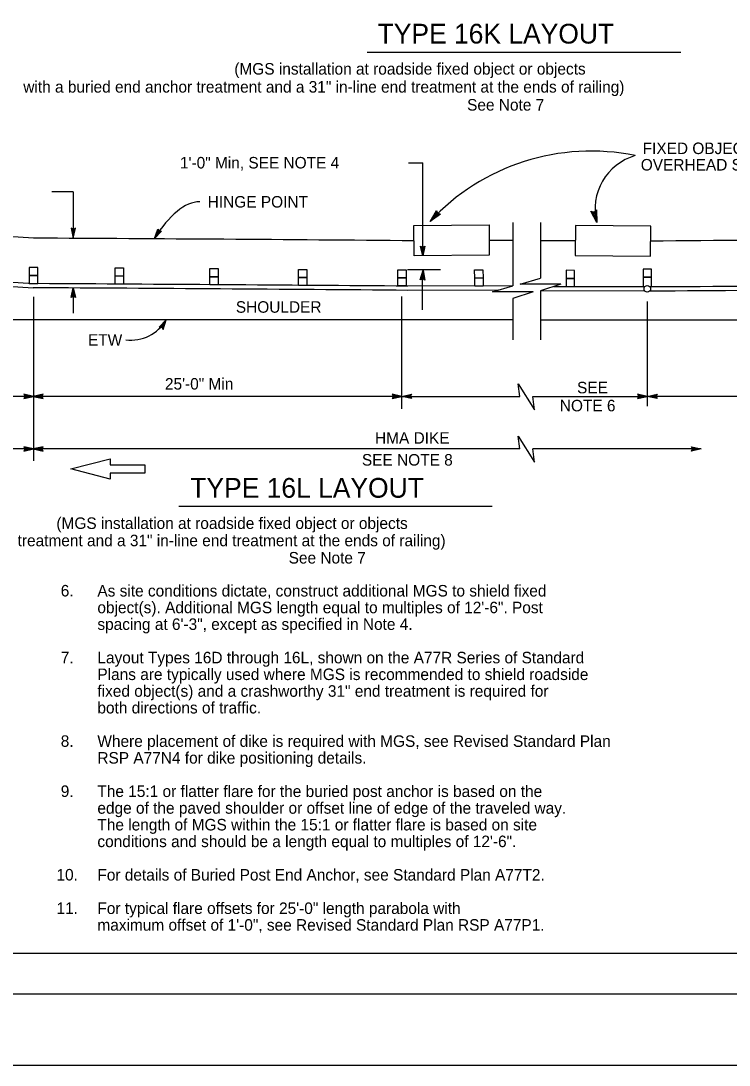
# Model space of a CAD drawing. Extents: x -893 to 867, y -474 to 712.
# Drawn here: x -248 to 182, y -474 to 160 of the extents above; entities that cross this region are included whole.
import ezdxf

# ---------------------------------------------------------------- set-up
doc = ezdxf.new("R2010")
doc.units = 0
for name, color, linetype in [('10 Sheet Format', 7, 'Continuous'), ('56 Stage 3 Anno', 7, 'Continuous'), ('57 Undefined', 7, 'Continuous'), ('60 Nongeo Data', 7, 'Continuous')]:
    doc.layers.add(name, color=color, linetype=linetype)

msp = doc.modelspace()

# ---------------------------------------------------------------- linework, layer by layer
at = {"layer": '10 Sheet Format'}
msp.add_line((-813.45, -406.04), (811.55, -406.04), dxfattribs=at)
for points in [[(-893.45, -474.04), (866.55, -474.04), (866.55, 711.96), (-893.45, 711.96)], [(-863.43, 668.96), (836.57, 668.96), (836.57, -431.04), (-863.43, -431.04)], [(-863.43, 668.96), (836.57, 668.96), (836.57, -431.04), (-863.43, -431.04)]]:
    msp.add_lwpolyline(points, close=True, dxfattribs=at)
at = {"layer": '56 Stage 3 Anno'}
for p, q in [((-12.46, 74.14), (-3.81, 74.14)), ((-3.81, 17.54), (-3.81, 74.14)), ((-216.05, 56.42), (-229.12, 56.42)), ((-216.05, 56.42), (-216.05, 28.32)), ((0.58, 38.51), (4.5, 45.2)), ((1.77, 39.8), (4.63, 44.68)), ((4.5, 45.2), (4.5, 45.2)), ((4.5, 45.2), (5.04, 43.32)), ((101.79, 37.74), (98.3, 44.67)), ((98.3, 44.67), (98.3, 44.67)), ((98.3, 44.67), (100.18, 44.1)), ((101.36, 39.44), (98.82, 44.49)), ((100.18, 44.1), (101.57, 45.49)), ((100.84, 44.72), (100.94, 41.12)), ((101.2, 45.12), (101.37, 39.43)), ((101.57, 45.49), (101.57, 45.49)), ((101.57, 45.49), (101.79, 37.74)), ((6.97, 42.91), (0.58, 38.51)), ((0.58, 38.51), (0.58, 38.51)), ((6.45, 43.02), (1.77, 39.79)), ((2.95, 41.07), (4.8, 44.22)), ((5.92, 43.11), (2.95, 41.07)), ((4.14, 42.34), (4.93, 43.69)), ((5.45, 43.24), (4.14, 42.34)), ((5.04, 43.32), (6.97, 42.91)), ((6.97, 42.91), (6.97, 42.91)), ((100.94, 41.12), (99.3, 44.38)), ((100.51, 42.81), (99.81, 44.21)), ((100.47, 44.4), (100.51, 42.81)), ((-216.05, 33.52), (-217.39, 34.32)), ((-217.39, 34.32), (-217.39, 34.32)), ((-217.39, 34.32), (-216.05, 28.32)), ((-217.04, 34.1), (-216.05, 29.7)), ((-216.68, 33.87), (-216.05, 31.08)), ((-216.33, 33.69), (-216.05, 32.46)), ((-216.05, 28.32), (-214.72, 34.32)), ((-214.72, 34.32), (-216.05, 33.52)), ((-216.05, 29.71), (-215.08, 34.08)), ((-216.05, 31.08), (-215.43, 33.91)), ((-216.05, 32.46), (-215.79, 33.67)), ((-214.72, 34.32), (-214.72, 34.32)), ((-166.65, 28.04), (-164.68, 33.85)), ((-162.39, 32.47), (-166.65, 28.04)), ((-165.94, 29.23), (-164.49, 33.47)), ((-162.81, 32.47), (-165.94, 29.22)), ((-165.22, 30.4), (-164.29, 33.14)), ((-163.24, 32.46), (-165.22, 30.4)), ((-164.68, 33.85), (-164.68, 33.85)), ((-164.68, 33.85), (-163.96, 32.48)), ((-164.5, 31.58), (-164.1, 32.75)), ((-163.63, 32.48), (-164.5, 31.58)), ((-163.96, 32.48), (-162.39, 32.47)), ((-162.39, 32.47), (-162.39, 32.47)), ((101.79, 37.74), (101.79, 37.74)), ((-216.05, 28.32), (-216.05, 28.32)), ((-166.65, 28.04), (-166.65, 28.04)), ((-5.14, 23.54), (-5.14, 23.54)), ((-3.81, 17.54), (-5.14, 23.54)), ((-5.14, 23.54), (-3.81, 22.74)), ((-4.79, 23.33), (-3.82, 18.94)), ((-3.81, 20.31), (-4.44, 23.12)), ((-4.08, 22.91), (-3.81, 21.69)), ((-3.82, 18.92), (-2.83, 23.33)), ((-3.81, 22.74), (-2.48, 23.54)), ((-2.48, 23.54), (-3.81, 17.54)), ((-3.18, 23.12), (-3.81, 20.31)), ((-3.81, 21.69), (-3.54, 22.91)), ((-2.48, 23.54), (-2.48, 23.54)), ((-3.81, 17.54), (-3.81, 17.54)), ((-13.07, 9.18), (6.99, 9.18)), ((-5.31, 2.9), (-3.54, 8.79)), ((-3.64, 7.42), (-4.94, 3.09)), ((-2.98, 2.95), (-3.63, 7.4)), ((-3.54, 8.79), (-3.54, 8.79)), ((-3.54, 8.79), (-2.65, 2.71)), ((-3.91, 3.6), (-5.31, 2.9)), ((-5.31, 2.9), (-5.31, 2.9)), ((-4.57, 3.28), (-3.74, 6.04)), ((-3.84, 4.66), (-4.2, 3.46)), ((-3.92, -15.22), (-3.92, 4.77)), ((-2.65, 2.71), (-3.91, 3.6)), ((-3.66, 3.43), (-3.84, 4.66)), ((-3.74, 6.04), (-3.32, 3.19)), ((-2.65, 2.71), (-2.65, 2.71)), ((-217.39, -7.83), (-216.05, -1.83)), ((-217.03, -7.61), (-216.05, -3.21)), ((-216.67, -7.38), (-216.05, -4.59)), ((-216.33, -7.2), (-216.05, -5.98)), ((-216.05, -1.83), (-216.05, -1.83)), ((-216.05, -1.83), (-214.72, -7.83)), ((-216.05, -1.83), (-216.05, -17.22)), ((-216.05, -3.22), (-215.08, -7.6)), ((-216.05, -4.59), (-215.43, -7.42)), ((-216.05, -5.98), (-215.79, -7.18)), ((-240.07, -7.43), (-240.07, -106.89)), ((-216.05, -7.03), (-217.39, -7.83)), ((-217.39, -7.83), (-217.39, -7.83)), ((-214.72, -7.83), (-216.05, -7.03)), ((-214.72, -7.83), (-214.72, -7.83)), ((-16.55, -75.28), (-16.55, -7.13)), ((132.52, -10.22), (132.52, -73.82)), ((132.52, -10.22), (132.52, -48.3)), ((-159.61, -21.3), (-163.81, -25.78)), ((-160.32, -22.49), (-163.38, -25.76)), ((-161.01, -23.68), (-162.99, -25.79)), ((-161.71, -24.86), (-162.56, -25.77)), ((-162.1, -26.06), (-161.71, -24.86)), ((-161.9, -26.39), (-161.01, -23.68)), ((-161.71, -26.78), (-160.31, -22.48)), ((-161.51, -27.14), (-159.61, -21.3)), ((-159.61, -21.3), (-159.61, -21.3)), ((-163.81, -25.78), (-162.25, -25.77)), ((-163.81, -25.78), (-163.81, -25.78)), ((-162.25, -25.77), (-161.51, -27.14)), ((-161.51, -27.14), (-161.51, -27.14)), ((-240.07, -67.82), (-705, -67.82)), ((-240.07, -67.82), (-246.07, -66.49)), ((-246.07, -66.49), (-246.07, -66.49)), ((-246.07, -66.49), (-245.27, -67.82)), ((-245.27, -67.82), (-246.07, -69.16)), ((-246.07, -69.16), (-240.07, -67.82)), ((-246.07, -69.16), (-246.07, -69.16)), ((-245.86, -68.8), (-241.45, -67.82)), ((-241.46, -67.81), (-245.84, -66.85)), ((-242.84, -67.82), (-245.66, -67.19)), ((-245.62, -68.44), (-242.84, -67.82)), ((-245.45, -68.09), (-244.22, -67.82)), ((-244.22, -67.82), (-245.43, -67.55)), ((-234.38, -66.5), (-240.28, -67.82)), ((-16.55, -67.82), (-240.28, -67.82)), ((-240.28, -67.82), (-240.28, -67.82)), ((-240.28, -67.82), (-234.38, -69.13)), ((-240.07, -67.82), (-240.07, -67.82)), ((-234.59, -66.85), (-238.93, -67.82)), ((-238.91, -67.82), (-234.61, -68.77)), ((-234.82, -67.2), (-237.56, -67.81)), ((-237.56, -67.81), (-234.78, -68.43)), ((-234.99, -67.54), (-236.2, -67.81)), ((-236.2, -67.81), (-235.02, -68.08)), ((-235.17, -67.82), (-234.38, -66.5)), ((-234.38, -69.13), (-235.17, -67.82)), ((-234.38, -66.5), (-234.38, -66.5)), ((-234.38, -69.13), (-234.38, -69.13)), ((-16.55, -67.82), (-22.45, -66.51)), ((-22.45, -66.51), (-22.45, -66.51)), ((-22.45, -66.51), (-21.67, -67.82)), ((-21.67, -67.82), (-22.45, -69.14)), ((-22.45, -69.14), (-16.55, -67.82)), ((-22.45, -69.14), (-22.45, -69.14)), ((-22.24, -68.78), (-17.91, -67.82)), ((-17.92, -67.81), (-22.22, -66.86)), ((-19.27, -67.82), (-22.05, -67.2)), ((-22.01, -68.43), (-19.27, -67.82)), ((-21.84, -68.09), (-20.63, -67.82)), ((-20.63, -67.82), (-21.82, -67.56)), ((-16.55, -67.82), (-10.64, -66.51)), ((-16.55, -67.82), (-16.55, -67.82)), ((-16.55, -67.82), (55.1, -67.82)), ((-10.64, -69.14), (-16.55, -67.82)), ((-16.55, -67.82), (-16.55, -67.82)), ((-10.85, -68.78), (-15.19, -67.82)), ((-15.18, -67.81), (-10.87, -66.86)), ((-13.83, -67.82), (-11.05, -67.2)), ((-11.09, -68.43), (-13.83, -67.82)), ((-12.47, -67.82), (-11.28, -67.56)), ((-11.26, -68.09), (-12.47, -67.82)), ((-10.64, -66.51), (-11.43, -67.82)), ((-11.43, -67.82), (-10.64, -69.14)), ((-10.64, -66.51), (-10.64, -66.51)), ((-10.64, -69.14), (-10.64, -69.14)), ((62.97, -67.82), (132.52, -67.82)), ((132.52, -67.82), (126.61, -66.51)), ((126.61, -66.51), (126.61, -66.51)), ((126.61, -66.51), (127.4, -67.82)), ((127.4, -67.82), (126.61, -69.14)), ((126.61, -69.14), (132.52, -67.82)), ((126.61, -69.14), (126.61, -69.14)), ((126.83, -68.78), (131.16, -67.82)), ((131.15, -67.81), (126.85, -66.86)), ((129.8, -67.82), (127.02, -67.2)), ((127.06, -68.43), (129.8, -67.82)), ((127.23, -68.09), (128.44, -67.82)), ((128.44, -67.82), (127.25, -67.56)), ((132.52, -67.82), (138.52, -66.49)), ((132.52, -67.82), (132.52, -67.82)), ((138.52, -69.16), (132.52, -67.82)), ((132.52, -67.82), (132.52, -67.82)), ((379.05, -67.82), (132.52, -67.82)), ((138.3, -68.8), (133.9, -67.82)), ((133.91, -67.81), (138.28, -66.85)), ((135.28, -67.82), (138.11, -67.19)), ((138.07, -68.44), (135.28, -67.82)), ((136.66, -67.82), (137.87, -67.55)), ((137.89, -68.09), (136.66, -67.82)), ((138.52, -66.49), (137.72, -67.82)), ((137.72, -67.82), (138.52, -69.16)), ((138.52, -66.49), (138.52, -66.49)), ((138.52, -69.16), (138.52, -69.16)), ((-240.07, -99.7), (-705, -99.7)), ((-240.07, -99.7), (-246.07, -98.37)), ((-246.07, -98.37), (-246.07, -98.37)), ((-246.07, -98.37), (-245.27, -99.7)), ((-245.27, -99.7), (-246.07, -101.04)), ((-246.07, -101.04), (-240.07, -99.7)), ((-246.07, -101.04), (-246.07, -101.04)), ((-245.86, -100.69), (-241.45, -99.7)), ((-241.46, -99.7), (-245.84, -98.73)), ((-242.84, -99.7), (-245.66, -99.08)), ((-245.62, -100.33), (-242.84, -99.7)), ((-245.45, -99.98), (-244.22, -99.71)), ((-244.22, -99.71), (-245.43, -99.44)), ((-234.38, -98.38), (-240.28, -99.7)), ((-240.28, -99.7), (-240.28, -99.7)), ((-240.28, -99.7), (-234.38, -101.01)), ((55.1, -99.7), (-240.07, -99.7)), ((-240.07, -99.7), (-240.07, -99.7)), ((-234.59, -98.73), (-238.93, -99.7)), ((-238.91, -99.71), (-234.61, -100.66)), ((-234.82, -99.09), (-237.56, -99.7)), ((-237.56, -99.7), (-234.78, -100.32)), ((-234.99, -99.43), (-236.2, -99.7)), ((-236.2, -99.7), (-235.02, -99.96)), ((-235.17, -99.7), (-234.38, -98.38)), ((-234.38, -101.01), (-235.17, -99.7)), ((-234.38, -98.38), (-234.38, -98.38)), ((-234.38, -101.01), (-234.38, -101.01)), ((165.16, -99.7), (62.97, -99.7)), ((160.04, -99.7), (159.25, -98.38)), ((159.25, -98.38), (159.25, -98.38)), ((159.25, -98.38), (165.16, -99.7)), ((165.16, -99.7), (159.25, -101.01)), ((159.25, -101.01), (160.04, -99.7)), ((159.25, -101.01), (159.25, -101.01)), ((159.47, -98.73), (163.8, -99.7)), ((163.79, -99.71), (159.49, -100.66)), ((162.44, -99.7), (159.66, -100.32)), ((159.7, -99.09), (162.44, -99.7)), ((159.87, -99.43), (161.08, -99.7)), ((161.08, -99.7), (159.89, -99.96)), ((165.16, -99.7), (165.16, -99.7))]:
    msp.add_line(p, q, dxfattribs=at)
for points in [[(55.1, -67.82), (54.14, -60.15), (63.98, -75.9), (62.97, -67.82)], [(55.1, -99.7), (54.14, -92.04), (63.98, -107.79), (62.97, -99.7)]]:
    msp.add_lwpolyline(points, dxfattribs=at)
for centre, radius, start, end in [((98.4, -52.25), 133.44, 78.40514, 137.14559), ((134.49, 46.03), 33.74, 105.95081, 194.23186), ((-181.31, -8.45), 25.22, 263.76772, 329.37715)]:
    msp.add_arc(centre, radius, start, end, dxfattribs=at)
msp.add_ellipse((-152.04, -19.83), major_axis=(-15.99, -69.88), ratio=0.436863, start_param=3.243812, end_param=4.062009, dxfattribs=at)
at = {"layer": '57 Undefined'}
for p, q in [((-37.5, 141.31), (152.83, 141.31)), ((-151.96, -134.58), (38.23, -134.58))]:
    msp.add_line(p, q, dxfattribs=at)
at = {"layer": '60 Nongeo Data'}
for p, q in [((-240.07, 28.32), (-643.26, 54.92)), ((50.86, 37.83), (50.86, -0.68)), ((67.64, 37.83), (67.64, 4)), ((-692.3, 25.85), (-240.28, -1.83)), ((-692.14, 28.44), (-240.12, 0.75)), ((50.75, 26.94), (36.5, 26.9)), ((67.64, 26.95), (88.85, 26.9)), ((55.3, 0.42), (67.64, 4)), ((80.03, 0.42), (55.3, 0.42)), ((80.03, 0.42), (67.64, -3.6)), ((50.83, -0.69), (-12.96, -0.86)), ((-12.96, -0.86), (-12.93, -0.86)), ((42.02, -3.24), (-12.95, -3.39)), ((38.52, -4.25), (50.86, -0.68)), ((63.25, -4.25), (38.52, -4.25)), ((63.25, -4.25), (50.86, -8.27)), ((67.64, -3.6), (67.64, -33.41)), ((67.99, -3.48), (130.94, -3.65)), ((75.7, -0.98), (131, -1.13)), ((129, -1.12), (128.97, -1.12)), ((50.86, -8.27), (50.86, -33.41)), ((50.83, -21.3), (-754.2, -21.3)), ((67.64, -21.3), (451.2, -21.3)), ((-217.5, -111.88), (-193.58, -105.74)), ((-193.58, -105.74), (-193.58, -109.38)), ((-193.59, -118.02), (-217.5, -111.88)), ((-193.58, -109.38), (-172.49, -109.38)), ((-172.49, -109.38), (-172.49, -111.88)), ((-172.49, -111.88), (-172.49, -114.38)), ((-172.49, -114.38), (-193.59, -114.38)), ((-193.59, -114.38), (-193.59, -118.02))]:
    msp.add_line(p, q, dxfattribs=at)
for points in [[(36.42, 36.31), (36.57, 18.01), (-9.08, 17.62), (-9.24, 35.93)], [(88.93, 36.05), (88.78, 17.74), (134.43, 17.36), (134.58, 35.67)], [(-237.44, 10.5), (-242.86, 10.5), (-242.86, 5.58), (-237.44, 5.58)], [(-185.61, 10.27), (-185.57, 5.35), (-190.63, 5.31), (-190.67, 10.23)], [(-128.06, 9.83), (-128.01, 4.91), (-133.07, 4.86), (-133.11, 9.79)], [(-74.28, 9.35), (-74.24, 4.43), (-79.29, 4.39), (-79.33, 9.31)], [(-13.95, 9.15), (-13.9, 4.23), (-18.96, 4.19), (-19, 9.11)], [(32.72, 9.05), (32.76, 4.13), (27.71, 4.09), (27.67, 9.01)], [(83.32, 8.79), (83.28, 3.87), (88.33, 3.82), (88.37, 8.75)], [(130.04, 9.56), (130.02, 4.64), (135.07, 4.62), (135.09, 9.54)], [(-237.44, 5.58), (-242.86, 5.58), (-242.86, 0.67), (-237.44, 0.67)], [(-185.57, 5.35), (-185.53, 0.43), (-190.58, 0.39), (-190.63, 5.31)], [(-128.01, 4.91), (-127.97, -0.02), (-133.03, -0.06), (-133.07, 4.86)], [(-74.24, 4.43), (-74.2, -0.49), (-79.25, -0.54), (-79.29, 4.39)], [(-13.9, 4.23), (-13.86, -0.69), (-18.92, -0.74), (-18.96, 4.19)], [(32.76, 4.13), (32.8, -0.79), (27.75, -0.84), (27.71, 4.09)], [(83.28, 3.87), (83.24, -1.05), (88.29, -1.1), (88.33, 3.82)]]:
    msp.add_lwpolyline(points, close=True, dxfattribs=at)
msp.add_lwpolyline([(135.05, -1.07), (135.07, 4.62), (130.02, 4.64), (129.99, -1.13)], dxfattribs=at)
msp.add_circle((132.52, -2.43), 2, dxfattribs=at)
for centre, radius, start, end in [((-693.59, -82875.88), 82905.43, 89.5269833, 89.6865722), ((809.64, -82876.14), 82905.4, 90.3822556, 90.4665972), ((141.59, 3252.35), 3253.44, 269.86625, 274.18456), ((-693.59, -82875.88), 82877.81, 89.5294333, 89.68465), ((141.59, 3252.35), 3255.97, 269.86625, 274.18456), ((-693.59, -82875.88), 82875.29, 89.5294333, 89.6866028)]:
    msp.add_arc(centre, radius, start, end, dxfattribs=at)

# ---------------------------------------------------------------- texts
at = {"layer": '57 Undefined'}
for s, height, p in [('TYPE 16K LAYOUT', 12, (-31.23, 146.52)), ('(MGS installation at roadside fixed object or objects', 7, (-118.23, 127.68)), ('with a buried end anchor treatment and a 31" in-line end treatment at the ends of railing)', 7, (-246.35, 116.74)), ('See Note 7', 7, (23.11, 105.81)), ('FIXED OBJECT (BRIDGE COLUMNS,  ', 7, (129.68, 79.38)), ('1\'-0" Min, SEE NOTE 4', 7, (-151.23, 70.64)), ('OVERHEAD SIGN SUPPORT, etc.)', 7, (128.56, 69.4)), ('HINGE POINT', 7, (-134.39, 46.89)), ('SHOULDER', 7, (-117.31, -17)), ('ETW', 7, (-207.07, -37.02)), ('25\'-0" Min', 7, (-160.35, -63.68)), ('SEE', 7, (89.85, -65.96)), ('NOTE 6', 7, (79.4, -76.9)), ('HMA DIKE', 7, (-32.8, -96.55)), ('SEE NOTE 8', 7, (-40.76, -109.85)), ('TYPE 16L LAYOUT', 12, (-144.97, -129.37)), ('(MGS installation at roadside fixed object or objects', 7, (-226.27, -148.34)), ('with a buried end anchor treatment and a 31" in-line end treatment at the ends of railing)', 7, (-354.92, -158.84)), ('See Note 7', 7, (-85.24, -169.34)), (' 6.', 7, (-226.22, -189.35)), ('As site conditions dictate, construct additional MGS to shield fixed', 7, (-201.37, -189.38)), ('object(s). Additional MGS length equal to multiples of 12\'-6". Post', 7, (-201.37, -199.53)), ('spacing at 6\'-3", except as specified in Note 4.', 7, (-201.37, -209.68)), (' 7.', 7, (-226.22, -229.95)), ('Layout Types 16D through 16L, shown on the A77R Series of Standard', 7, (-201.37, -229.98)), ('Plans are typically used where MGS is recommended to shield roadside', 7, (-201.37, -240.13)), ('fixed object(s) and a crashworthy 31" end treatment is required for', 7, (-201.37, -250.28)), ('both directions of traffic.', 7, (-201.37, -260.43)), (' 8.', 7, (-226.22, -280.7)), ('Where placement of dike is required with MGS, see Revised Standard Plan ', 7, (-201.37, -280.73)), ('RSP A77N4 for dike positioning details.', 7, (-201.37, -290.88)), (' 9.', 7, (-226.22, -311.15)), ('The 15:1 or flatter flare for the buried post anchor is based on the', 7, (-201.37, -311.18)), ('edge of the paved shoulder or offset line of edge of the traveled way.', 7, (-201.37, -321.33)), ('The length of MGS within the 15:1 or flatter flare is based on site', 7, (-201.37, -331.48)), ('conditions and should be a length equal to multiples of 12\'-6".', 7, (-201.37, -341.63)), ('10.', 7, (-226.22, -361.9)), ('For details of Buried Post End Anchor, see Standard Plan A77T2.', 7, (-201.37, -361.93)), ('11.', 7, (-226.22, -382.2)), ('For typical flare offsets for 25\'-0" length parabola with', 7, (-201.37, -382.23)), ('maximum offset of 1\'-0", see Revised Standard Plan RSP A77P1.', 7, (-201.37, -392.38))]:
    msp.add_text(s, height=height, dxfattribs=at).set_placement(p)

doc.saveas('drawing.dxf')
